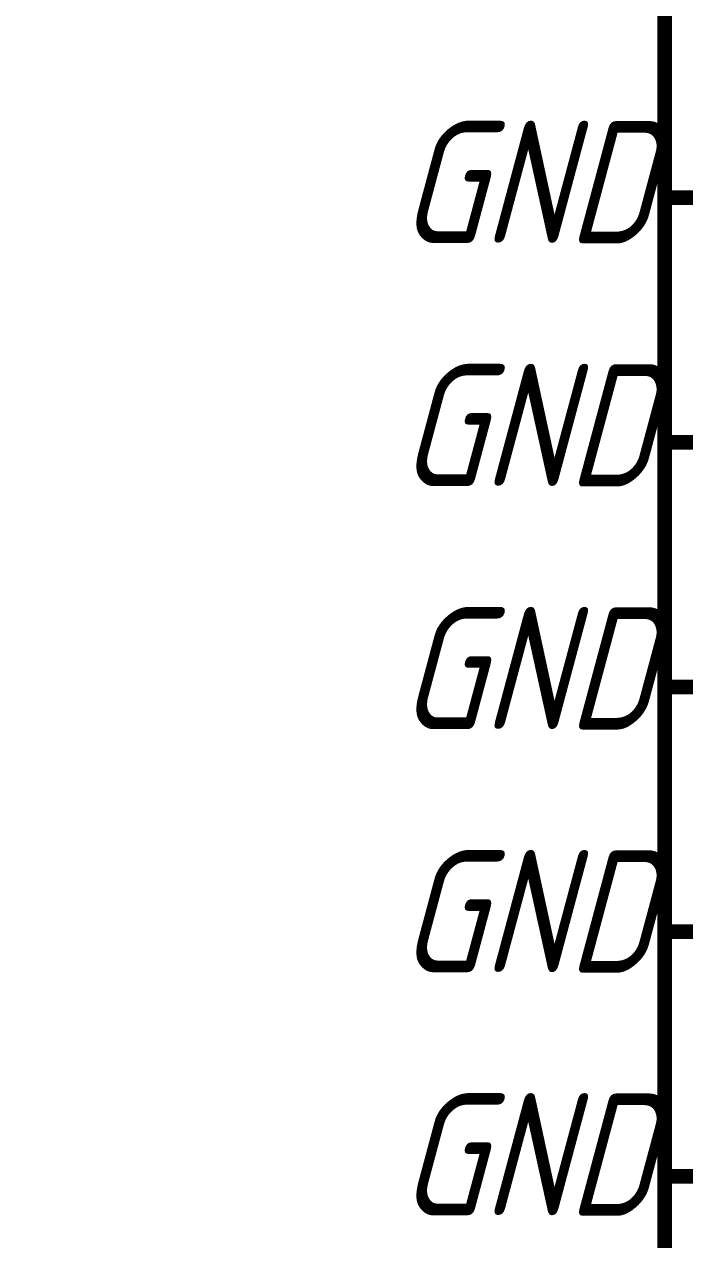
# Model space of a CAD drawing. Header units: millimetres. Extents: x 101 to 942, y 57 to 651.
# Drawn here: x 731.91 to 745.42, y 512.48 to 537.34 of the extents above; entities that cross this region are included whole.
import ezdxf

# ---------------------------------------------------------------- set-up
doc = ezdxf.new("R2010")
doc.units = ezdxf.units.MM
doc.header["$LTSCALE"] = 0.5
doc.layers.add('Sheet', color=255, linetype='Continuous')
doc.styles.add('GOST type A0', font='', dxfattribs={"oblique": 15, "height": 3.5})
doc.styles.get('GOST type A0').set_extended_font_data('GOST type A')

msp = doc.modelspace()

# ---------------------------------------------------------------- linework, layer by layer
at = {"layer": 'Sheet', "color": 7, "const_width": 0.3}
msp.add_lwpolyline([(687.521, 553.796), (745.006, 553.796), (745.006, 378.796), (687.521, 378.796), (687.521, 553.796)], close=True, dxfattribs=at)
for points in [[(745.006, 533.789), (747.49, 533.789)], [(745.006, 528.787), (747.49, 528.787)], [(745.006, 523.785), (747.49, 523.785)], [(745.006, 518.784), (747.49, 518.784)], [(745.006, 513.782), (747.49, 513.782)]]:
    msp.add_lwpolyline(points, dxfattribs=at)

# ---------------------------------------------------------------- texts
at = {"layer": 'Sheet', "color": 7, "style": 'GOST type A0', "oblique": 15}
for p in [(739.571, 532.857), (739.571, 527.886), (739.571, 522.915), (739.571, 517.945), (739.571, 512.974)]:
    msp.add_text('GND', height=2.5, dxfattribs=at).set_placement(p)

doc.saveas('drawing.dxf')
